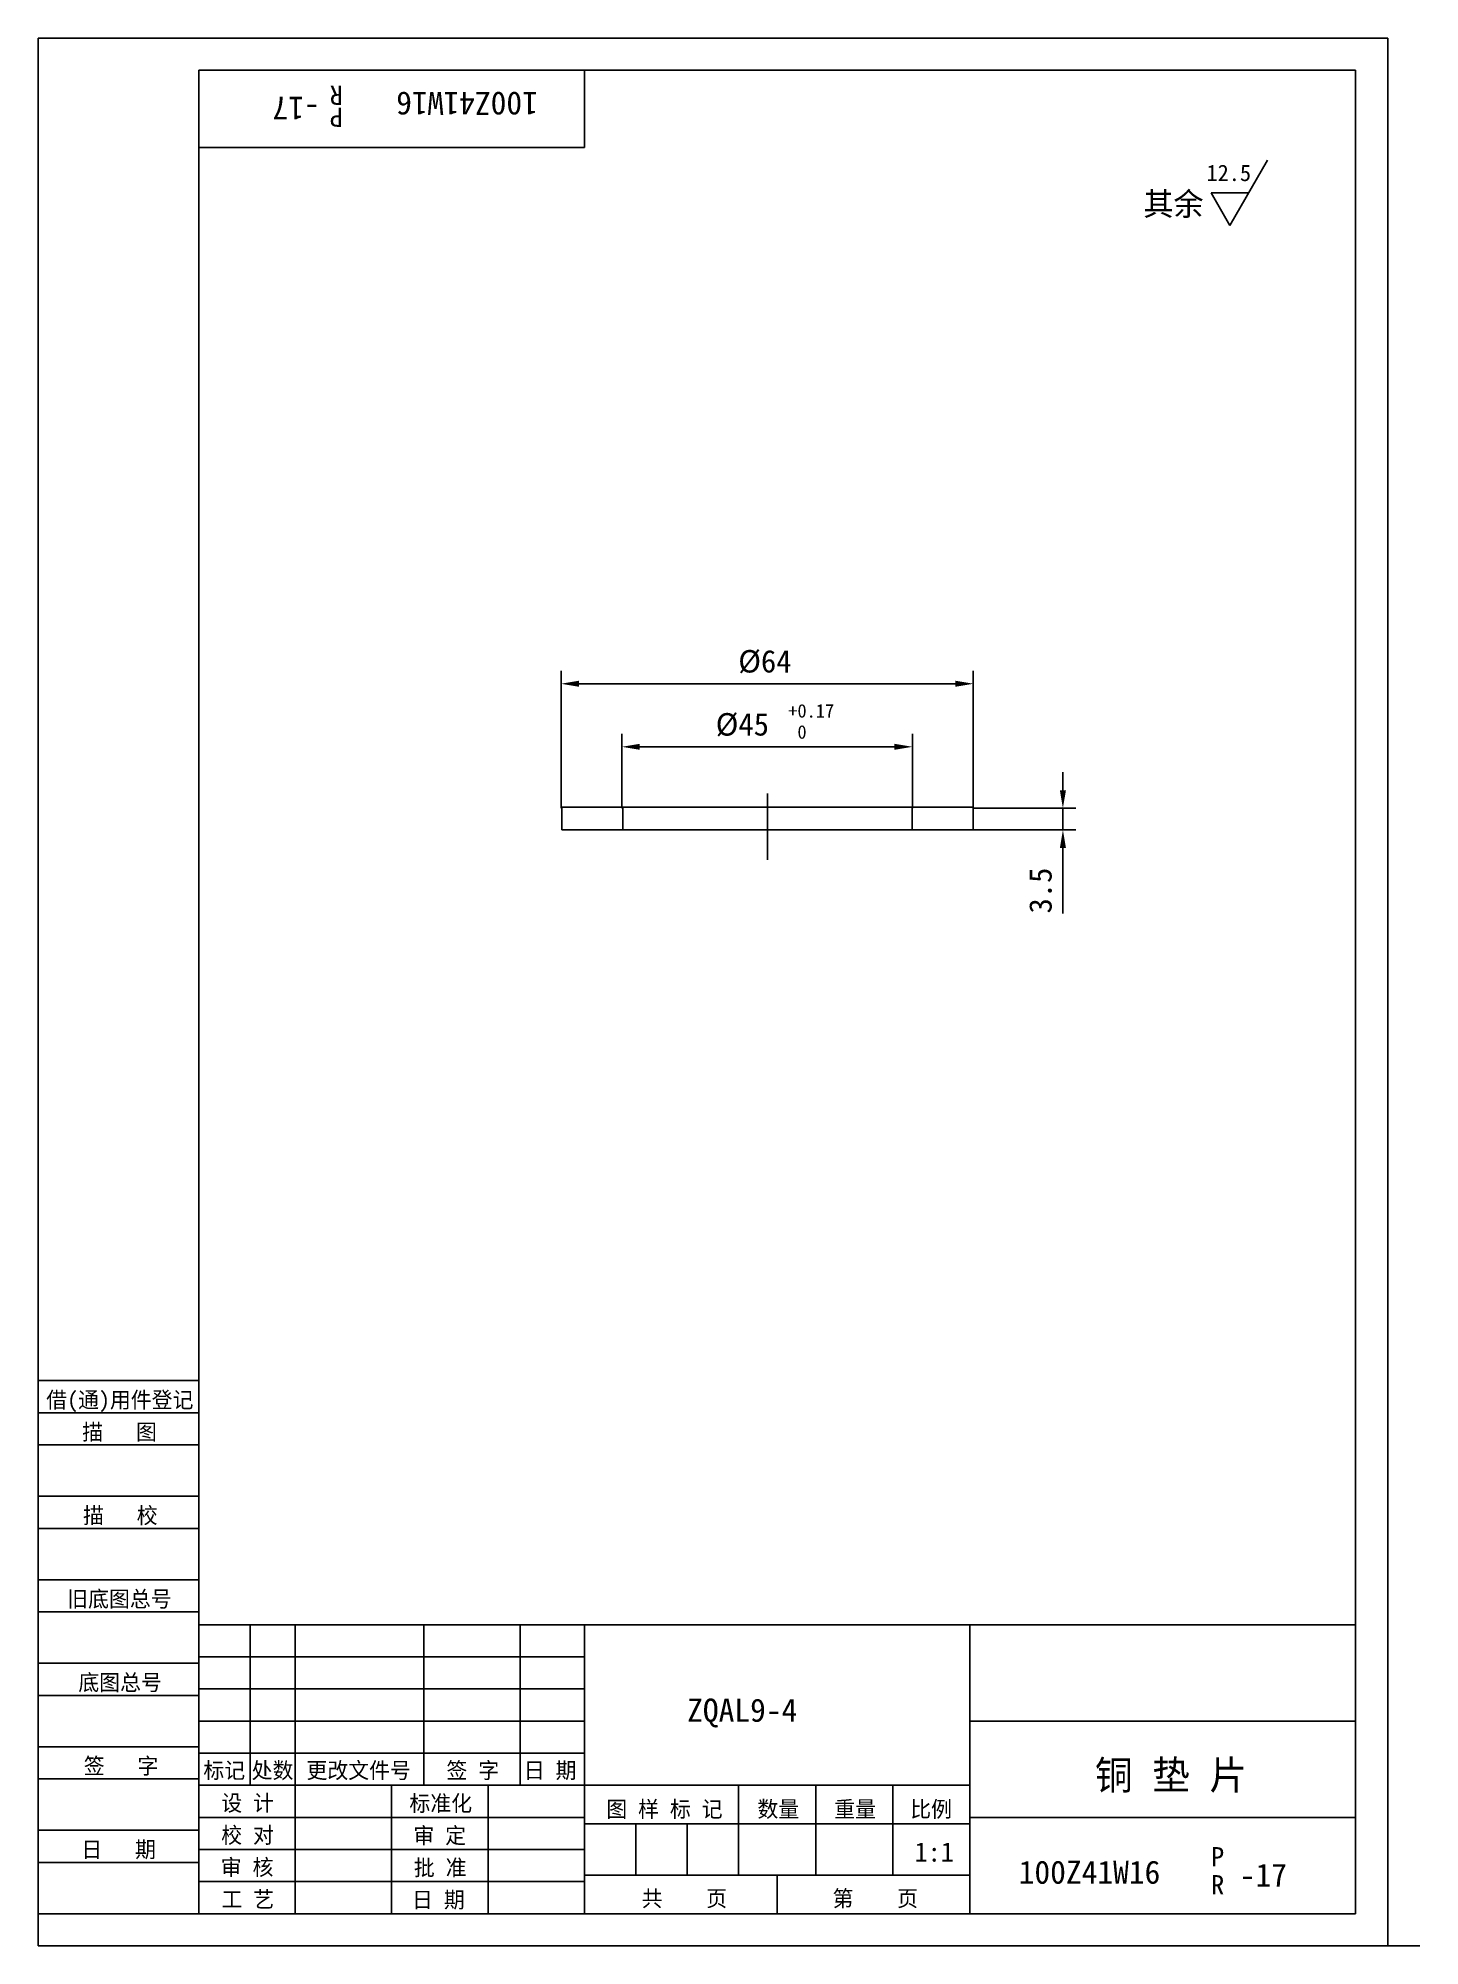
# Model space of a CAD drawing. Header units: metres. Extents: x 0 to 215, y 0 to 297.
import ezdxf

# ---------------------------------------------------------------- set-up
doc = ezdxf.new("R2010")
doc.units = ezdxf.units.M
for name, color, linetype in [('C', 6, 'Continuous'), ('D', 1, 'Continuous'), ('FL', 5, 'Continuous'), ('T', 7, 'Continuous'), ('TL', 4, 'Continuous')]:
    doc.layers.add(name, color=color, linetype=linetype)

# ---------------------------------------------------------------- blocks, each defined once
blk = doc.blocks.new('TUKUN4')
at = {"layer": 'FL'}
for p, q in [((0, 297), (0, 0)), ((210, 297), (0, 297)), ((210, 0), (210, 297)), ((0, 78), (25, 78)), ((0, 70), (25, 70)), ((0, 65), (25, 65)), ((0, 57), (25, 57)), ((0, 52), (25, 52)), ((33, 25), (33, 50)), ((40, 5), (40, 50)), ((60, 25), (60, 50)), ((75, 25), (75, 50)), ((25, 45), (85, 45)), ((0, 44), (25, 44)), ((0, 39), (25, 39)), ((25, 40), (85, 40)), ((25, 35), (85, 35)), ((0, 31), (25, 31)), ((25, 30), (85, 30)), ((0, 26), (25, 26)), ((70, 5), (70, 25)), ((0, 18), (25, 18)), ((25, 20), (85, 20)), ((25, 15), (85, 15)), ((0, 13), (25, 13)), ((25, 10), (85, 10)), ((0, 0), (210, 0))]:
    blk.add_line(p, q, dxfattribs=at)
at = {"layer": 'TL'}
for p, q in [((25, 5), (25, 292)), ((205, 292), (25, 292)), ((85, 292), (85, 280)), ((205, 5), (205, 292)), ((85, 280), (25, 280)), ((0, 88), (25, 88)), ((0, 83), (25, 83)), ((205, 50), (25, 50)), ((85, 5), (85, 50)), ((145, 5), (145, 50)), ((205, 35), (145, 35)), ((145, 25), (25, 25)), ((55, 5), (55, 25)), ((109, 11), (109, 25)), ((121, 11), (121, 25)), ((133, 11), (133, 25)), ((85, 19), (145, 19)), ((93, 11), (93, 19)), ((101, 11), (101, 19)), ((205, 20), (145, 20)), ((145, 11), (85, 11)), ((115, 5), (115, 11)), ((0, 5), (205, 5))]:
    blk.add_line(p, q, dxfattribs=at)
at = {"layer": 'T'}
for s, p in [('借(通)用件登记', (1.26, 83.76)), ('描   图', (6.86, 78.76)), ('描   校', (6.98, 65.76)), ('旧底图总号', (4.52, 52.76)), ('底图总号', (6.25, 39.76)), ('签   字', (7.1, 26.76)), ('标记', (25.71, 26.07)), ('处数', (33.22, 26.07)), ('更改文件号', (41.75, 26.07)), ('签 字', (63.53, 26.07)), ('日 期', (75.57, 26.07)), ('设 计', (28.5, 20.99)), ('标准化', (57.77, 20.93)), ('图 样 标 记', (88.4, 20.04)), ('数量', (111.92, 20.04)), ('重量', (123.88, 20.04)), ('比例', (135.7, 20.04)), ('校 对', (28.48, 15.99)), ('审 定', (58.39, 15.93)), ('日   期', (6.72, 13.76)), ('审 核', (28.41, 10.99)), ('批 准', (58.46, 10.93)), ('共    页', (93.91, 6.13)), ('第    页', (123.62, 6.13)), ('工 艺', (28.52, 5.99)), ('日 期', (58.18, 5.93))]:
    blk.add_text(s, height=2.5, dxfattribs=at).set_placement(p)

msp = doc.modelspace()

# ---------------------------------------------------------------- linework, layer by layer
at = {"layer": 'C'}
msp.add_line((113.47, 179.4), (113.47, 169.1), dxfattribs=at)
at = {"layer": 'D'}
for p, q in [((191.3, 277.98), (185.44, 267.84)), ((185.44, 267.84), (182.51, 272.91)), ((182.51, 272.91), (188.37, 272.91)), ((81.36, 177.1), (81.36, 198.49)), ((84.16, 196.49), (142.72, 196.49)), ((145.52, 177.1), (145.52, 198.49)), ((90.82, 177.1), (90.82, 188.67)), ((136.05, 177.1), (136.05, 188.67)), ((93.62, 186.67), (133.25, 186.67)), ((159.46, 179.9), (159.46, 182.7)), ((145.52, 177.1), (161.46, 177.1)), ((159.46, 177.1), (159.46, 173.74)), ((145.52, 173.74), (161.46, 173.74)), ((159.46, 170.94), (159.46, 168.14)), ((159.46, 168.14), (159.46, 160.72))]:
    msp.add_line(p, q, dxfattribs=at)
for points in [[(84.16, 196.96), (84.16, 196.02), (81.36, 196.49)], [(142.72, 196.96), (142.72, 196.02), (145.52, 196.49)], [(93.62, 187.14), (93.62, 186.21), (90.82, 186.67)], [(133.25, 187.14), (133.25, 186.21), (136.05, 186.67)], [(158.99, 179.9), (159.93, 179.9), (159.46, 177.1)], [(158.99, 170.94), (159.93, 170.94), (159.46, 173.74)]]:
    msp.add_solid(points, dxfattribs=at)
at = {"layer": 'FL'}
msp.add_line((215, 0), (0, 0), dxfattribs=at)
at = {"layer": 'TL'}
for p, q in [((81.47, 177.26), (90.97, 177.26)), ((81.47, 173.76), (81.47, 177.26)), ((90.96, 173.68), (90.96, 177.19)), ((90.97, 177.26), (113.47, 177.26)), ((135.97, 177.26), (113.47, 177.26)), ((145.47, 177.26), (135.97, 177.26)), ((135.99, 173.68), (135.99, 177.19)), ((145.47, 173.76), (145.47, 177.26)), ((90.97, 173.76), (81.47, 173.76)), ((113.47, 173.76), (90.97, 173.76)), ((113.47, 173.76), (135.97, 173.76)), ((135.97, 173.76), (145.47, 173.76))]:
    msp.add_line(p, q, dxfattribs=at)

# ---------------------------------------------------------------- block references
at = {"layer": 'D'}
msp.add_blockref('TUKUN4', (0, 0), dxfattribs=at)

# ---------------------------------------------------------------- texts
for s, height, rotation, p in [('R', 3, 180, (47.41, 289.6)), ('100Z41W16', 3.6, 180, (77.76, 288.62)), ('-17', 3.6, 180, (43.81, 287.87)), ('P', 3, 180, (47.41, 286.19)), ('3.5', 3.5, 90, (157.71, 160.72))]:
    msp.add_text(s, height=height, rotation=rotation, dxfattribs=at).set_placement(p)
for s, height, p in [('12.5', 2.55, (181.8, 274.75)), ('其余', 3.6, (171.99, 269.39)), ('%%C64', 3.5, (108.94, 198.24)), ('+0.17', 2.1, (116.72, 191.22)), ('%%c45', 3.5, (105.43, 188.42)), (' 0', 2.1, (116.72, 187.93)), ('ZQAL9-4', 3.6, (100.99, 34.89)), ('铜 垫 片', 4.5, (164.44, 24.33)), ('1:1', 3, (136.37, 13.11)), ('P', 3, (182.52, 12.38)), ('100Z41W16', 3.6, (152.58, 9.67)), ('-17', 3.6, (186.98, 9.21)), ('R', 3, (182.52, 8.01))]:
    msp.add_text(s, height=height, dxfattribs=at).set_placement(p)

doc.saveas('drawing.dxf')
